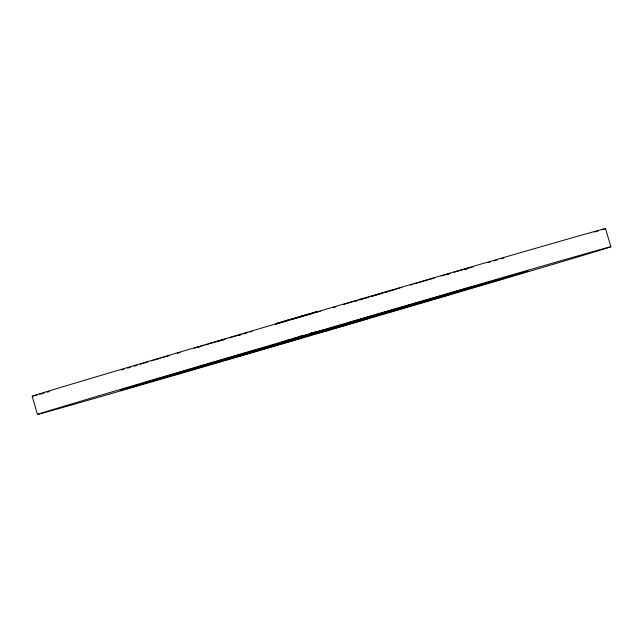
<?xml version="1.0" encoding="UTF-8"?>
<svg xmlns="http://www.w3.org/2000/svg" width="643" height="643" viewBox="0 0 643 643"><rect width="100%" height="100%" fill="white"/><g stroke="black" fill="none" stroke-linecap="round" stroke-linejoin="round"><path stroke-width="0.96" d="M320.359 311.308L319.418 311.542M470.684 267.544L471.19 267.359L469.615 267.793M324.779 330.478L325.406 330.277M344.825 304.139L343.716 304.493L344.704 304.235M194.162 348.281L195.681 347.815M410.379 285.13L412.943 284.351M140.335 364.219L143.18 363.359M275.606 324.345L277.181 323.879M345.604 303.906L347.172 303.432M400.943 287.815L401.843 287.55M285.564 341.192L282.277 342.205L285.106 341.409M196.436 347.582L203.96 345.347M465.452 269.112L468.12 268.316M360.506 320.085L363.343 319.241M330.494 329.361L325.254 330.944L327.536 330.309M360.98 320.544L366.221 318.96L363.938 319.595M144.112 363.078L147.866 361.969M121.374 369.998L123.954 369.235M277.961 323.646L281.288 322.657M243.4 333.99L245.899 333.251M347.951 303.199L352.886 301.728M288.498 340.324L279.56 343L295.507 338.403M316.854 332.142L323.083 330.261L320.254 331.057M289.278 319.708L275.927 323.686L290.789 319.418M310.473 313.639L291.673 319.161M311.316 313.39L316.903 311.702L299.019 316.854M151.41 360.916L154.079 360.128M209.98 343.571L213.508 342.534M282.116 322.408L285.42 321.436M286.368 321.154L289.205 320.318M127.636 368.15L130.449 367.314M239.043 335.276L241.688 334.497M354.711 301.189L357.452 300.377M390.526 290.901L393.275 290.089M423.407 281.248L434.965 277.848M419.107 282.518L422.547 281.497M465.998 269.039L468.45 268.316M287.678 339.962L290.21 339.215M309.749 333.637L312.385 332.865M314.106 332.351L316.983 331.507M286.617 340.87L296.319 338.017M234.816 356.367L220.276 360.715L281.706 342.743L199.274 366.582L260.399 348.683L240.844 354.526M306.888 335.172L292.348 339.528L353.779 321.556L299.598 337.221M309.034 334.448L325.792 329.465L317.465 331.852M394.939 309.387L410.507 304.734L349.045 322.706L476.519 285.572L415.201 303.52L420.337 302.073M236.367 356.455L221.827 360.811L226.416 359.525M237.958 355.917L252.498 351.56L191.067 369.532L305.168 336.201L264.209 348.184L270.655 346.352M410.371 305.296L395.831 309.653L428.053 300.498L413.513 304.846M411.954 304.758L426.494 300.402L421.912 301.688M357.637 320.937L359.324 320.431M338.604 326.966L321.878 331.925L330.309 329.513M341.441 326.041L355.981 321.685L294.542 339.657L348.771 323.976M407.541 306.671L388.002 312.506L449.127 294.607L366.623 318.47L411.874 305.128M352.87 322.939L369.596 317.98L361.165 320.391M154.987 359.863L160.477 358.247M214.368 342.277L225.757 338.941M290.998 319.796L294.39 318.799M295.241 318.55L300.442 317.031M370.255 296.616L389.087 291.126M162.269 357.717L164.905 356.945M166.666 356.431L169.31 355.659M359.284 299.839L366.719 297.653M134.218 366.205L137.039 365.377M375.102 295.434L377.754 294.655M379.523 294.132L382.175 293.361M385.896 292.268L388.685 291.448M446.097 274.818L448.718 274.055M470.443 267.729L473.015 266.974M293.947 338.186L297.267 337.229M298.786 336.739L301.237 336.016M309.524 333.637L312.281 332.825M299.132 336.747L301.599 336.024M295.475 338.258L305.763 335.244M312.546 333.773L292.694 339.657L333.653 327.681L322.866 330.767M386.917 311.863L365.063 318.373L374.724 315.625M492.2 281.361L457.334 291.424L528.128 271.033L498.799 279.488M345.13 324.611L348.217 323.662M349.374 323.292L352.404 322.473M335.783 327.44L355.627 321.556L314.676 333.532L325.454 330.446M342.703 325.929L354.052 322.609M301.278 316.79L305.481 315.56M447.424 274.207L450.269 273.379M229.326 337.896L237.018 335.662M359.807 299.887L362.58 299.083M366.269 298.006L368.921 297.235M370.689 296.72L373.334 295.949M441.13 276.048L446.475 274.489M221.481 340.42L224.15 339.641M487.916 262.609L490.505 261.862M177.291 353.329L180.104 352.509M216.812 341.787L219.697 340.943M305.401 335.365L310.802 333.773M294.55 338.692L299.959 337.109M412.002 305.015L457.261 291.681L343.161 325.012L384.112 313.028L377.674 314.861M348.345 324.112L354.349 322.352M337.125 327.552L343.129 325.792M500.953 258.824L503.823 257.996M390.012 290.853L395.437 289.286M454.071 272.27L459.801 270.615M306.406 315.295L309.187 314.483M310.111 314.218L314.106 313.061M493.961 260.849L497.457 259.836M355.266 301.205L357.982 300.418M237.87 335.413L241.294 334.416M333.211 307.7L336 306.896M206.025 344.921L208.589 344.174M309.854 334.063L319.434 331.274M285.926 341.192L289.921 340.043M357.492 321.452L363.697 319.643M353.128 322.722L359.421 320.881M327.777 330.261L338.347 327.191M396.345 289.02L399.568 288.096M460.75 270.333L466.054 268.806M415.016 283.86L417.661 283.097M244.774 333.412L247.539 332.616M273.596 345.588L283.258 342.84L171.874 375.616L233.192 357.669L228.04 359.124M249.38 332.085L252.104 331.306M196.774 347.582L199.643 346.762M466.947 268.557L468.723 268.051M317.264 312.152L318.703 311.742M305.481 315.022L306.96 314.612L285.862 320.785L287.341 320.367M295.909 317.803L298.127 317.184M299.606 316.766L301.816 316.147M291.006 319.241L293.224 318.623M294.695 318.213L296.913 317.586M605.521 228.53L610.85 246.743M32.15 396.257L37.479 414.47M598.03 230.998A298.834 1.045 -16.3 0 1 594.679 232.027M49.35 391.571A298.834 1.045 -16.3 0 1 47.027 392.222M44.198 393.018A298.834 1.045 -16.3 0 1 39.721 394.263M37.286 394.931A298.834 1.045 -16.3 0 1 315.102 312.402A298.834 1.045 -16.3 0 1 601.719 229.856M145.664 382.432L144.86 382.698L206.29 364.726L145.664 382.432M442.794 296.238L441.982 296.503L503.421 278.532L442.794 296.238M239.011 356.101L237.91 356.455L299.365 338.483L239.011 356.101M121.583 389.746L120.185 390.18L181.591 372.233L121.583 389.746M131.984 386.99L129.999 387.592L191.019 369.781L131.984 386.99M127.668 388.854A298.834 1.045 -16.3 0 0 603.359 249.211A298.834 1.045 -16.3 0 0 241.463 353.746A298.834 1.045 -16.3 0 0 127.668 388.854"/></g></svg>
